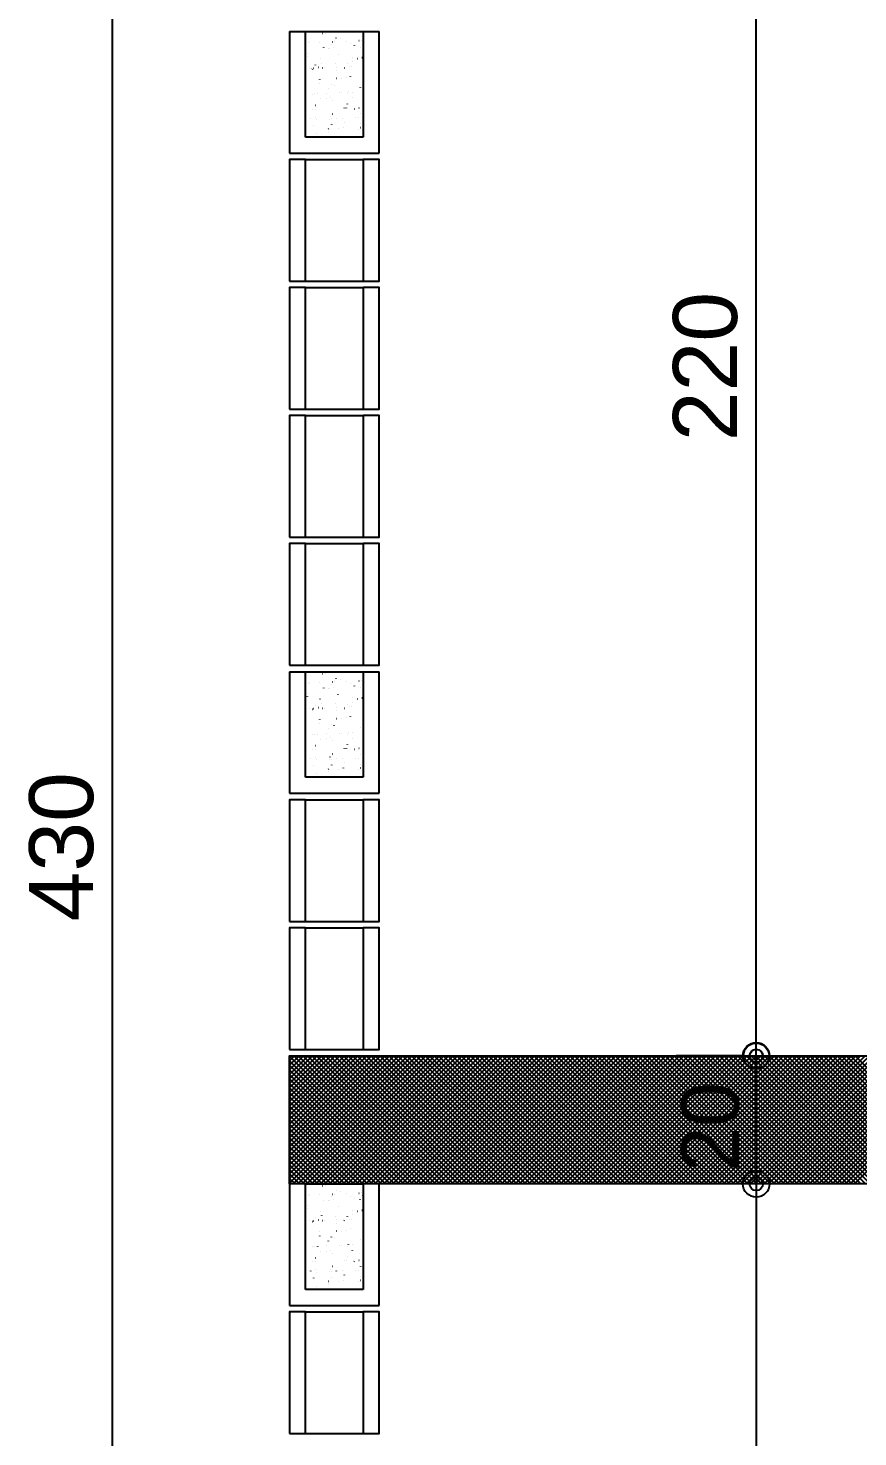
# Model space of a CAD drawing. Extents: x 0 to 119, y 0 to 84.
# Drawn here: x 65.955 to 68.547, y 37.101 to 41.501 of the extents above; entities that cross this region are included whole.
import ezdxf

# ---------------------------------------------------------------- set-up
doc = ezdxf.new("R2010")
doc.units = 0
doc.header["$MEASUREMENT"] = 0
for name, color, linetype in [('10', 252, 'CONTINUOUS'), ('29', 9, 'CONTINUOUS'), ('32', 250, 'CONTINUOUS'), ('6', 178, 'CONTINUOUS')]:
    doc.layers.add(name, color=color, linetype=linetype)
doc.styles.add('TQS_ARIAL', font='arial.ttf')

msp = doc.modelspace()

# ---------------------------------------------------------------- linework, layer by layer
at = {"layer": '10', "color": 252, "linetype": 'Continuous'}
for p, q in [((66.772083, 41.491044), (66.772083, 41.111044)), ((66.772083, 41.491044), (67.052083, 41.491044)), ((66.822083, 41.491044), (67.002083, 41.491044)), ((66.822083, 41.161044), (66.822083, 41.491044)), ((67.002083, 41.491044), (67.002083, 41.161044)), ((67.052083, 41.111044), (67.052083, 41.491044)), ((67.002083, 41.161044), (66.822083, 41.161044)), ((66.772083, 41.111044), (67.052083, 41.111044)), ((66.822083, 41.091044), (67.002083, 41.091044)), ((66.822083, 40.711044), (67.002083, 40.711044)), ((66.822083, 40.691044), (67.002083, 40.691044)), ((66.822083, 40.311044), (67.002083, 40.311044)), ((66.822083, 40.311044), (67.002083, 40.311044)), ((66.822083, 40.291044), (67.002083, 40.291044)), ((66.822083, 39.911044), (67.002083, 39.911044)), ((66.822083, 39.891044), (67.002083, 39.891044)), ((66.772083, 39.491044), (66.772083, 39.111044)), ((66.772083, 39.491044), (67.052083, 39.491044)), ((66.822083, 39.511044), (67.002083, 39.511044)), ((66.822083, 39.511044), (67.002083, 39.511044)), ((66.822083, 39.491044), (67.002083, 39.491044)), ((66.822083, 39.161044), (66.822083, 39.491044)), ((67.002083, 39.491044), (67.002083, 39.161044)), ((67.052083, 39.111044), (67.052083, 39.491044)), ((67.002083, 39.161044), (66.822083, 39.161044)), ((66.772083, 39.111044), (67.052083, 39.111044)), ((66.822083, 39.091044), (67.002083, 39.091044)), ((66.822083, 38.711044), (67.002083, 38.711044)), ((66.822083, 38.691044), (67.002083, 38.691044)), ((66.822083, 38.311044), (67.002083, 38.311044)), ((66.772083, 37.891044), (66.772083, 37.511044)), ((66.822083, 37.891044), (67.002083, 37.891044)), ((66.822083, 37.891044), (67.002083, 37.891044)), ((66.822083, 37.561044), (66.822083, 37.891044)), ((67.002083, 37.891044), (67.002083, 37.561044)), ((67.052083, 37.511044), (67.052083, 37.891044)), ((67.002083, 37.561044), (66.822083, 37.561044)), ((66.772083, 37.511044), (67.052083, 37.511044)), ((66.822083, 37.491044), (67.002083, 37.491044)), ((66.822083, 37.111044), (67.002083, 37.111044)), ((66.822083, 37.111044), (67.002083, 37.111044))]:
    msp.add_line(p, q, dxfattribs=at)
for points in [[(66.772083, 40.711044), (66.822083, 40.711044), (66.822083, 41.091044), (66.772083, 41.091044), (66.772083, 40.711044)], [(67.002083, 40.711044), (67.052083, 40.711044), (67.052083, 41.091044), (67.002083, 41.091044), (67.002083, 40.711044)], [(66.772083, 40.311044), (66.822083, 40.311044), (66.822083, 40.691044), (66.772083, 40.691044), (66.772083, 40.311044)], [(67.002083, 40.311044), (67.052083, 40.311044), (67.052083, 40.691044), (67.002083, 40.691044), (67.002083, 40.311044)], [(66.772083, 39.911044), (66.822083, 39.911044), (66.822083, 40.291044), (66.772083, 40.291044), (66.772083, 39.911044)], [(67.002083, 39.911044), (67.052083, 39.911044), (67.052083, 40.291044), (67.002083, 40.291044), (67.002083, 39.911044)], [(66.772083, 39.511044), (66.822083, 39.511044), (66.822083, 39.891044), (66.772083, 39.891044), (66.772083, 39.511044)], [(67.002083, 39.511044), (67.052083, 39.511044), (67.052083, 39.891044), (67.002083, 39.891044), (67.002083, 39.511044)], [(66.772083, 38.711044), (66.822083, 38.711044), (66.822083, 39.091044), (66.772083, 39.091044), (66.772083, 38.711044)], [(67.002083, 38.711044), (67.052083, 38.711044), (67.052083, 39.091044), (67.002083, 39.091044), (67.002083, 38.711044)], [(66.772083, 38.311044), (66.822083, 38.311044), (66.822083, 38.691044), (66.772083, 38.691044), (66.772083, 38.311044)], [(67.002083, 38.311044), (67.052083, 38.311044), (67.052083, 38.691044), (67.002083, 38.691044), (67.002083, 38.311044)], [(66.772083, 37.111044), (66.822083, 37.111044), (66.822083, 37.491044), (66.772083, 37.491044), (66.772083, 37.111044)], [(67.002083, 37.111044), (67.052083, 37.111044), (67.052083, 37.491044), (67.002083, 37.491044), (67.002083, 37.111044)]]:
    msp.add_lwpolyline(points, dxfattribs=at)
at = {"layer": '29', "color": 9, "linetype": 'Continuous'}
for p, q in [((66.822083, 41.473278), (66.822083, 41.473278)), ((66.822083, 41.472777), (66.822083, 41.472777)), ((66.822083, 41.472777), (66.822083, 41.472777)), ((66.822083, 41.455236), (66.822353, 41.455247)), ((66.822457, 41.473361), (66.82275, 41.473426)), ((66.829546, 41.455561), (66.829846, 41.455575)), ((66.83415, 41.457933), (66.83419, 41.458231)), ((66.864912, 41.457106), (66.865212, 41.457119)), ((66.875177, 41.485049), (66.87547, 41.485114)), ((66.885156, 41.485199), (66.885195, 41.485496)), ((66.902137, 41.450603), (66.90232, 41.450841)), ((66.905374, 41.458872), (66.905674, 41.458885)), ((66.912867, 41.459199), (66.913166, 41.459212)), ((66.917113, 41.47012), (66.917295, 41.470358)), ((66.930209, 41.467255), (66.930248, 41.467552)), ((66.948233, 41.460743), (66.948533, 41.460757)), ((66.962909, 41.452936), (66.963202, 41.453001)), ((66.988695, 41.46251), (66.988994, 41.462523)), ((66.996187, 41.462837), (66.996487, 41.46285)), ((67.002005, 41.454251), (67.002083, 41.454352)), ((66.822083, 41.421716), (66.822083, 41.421716)), ((66.822083, 41.421716), (66.822083, 41.421716)), ((66.826716, 41.422743), (66.827009, 41.422808)), ((66.828198, 41.412723), (66.828238, 41.413021)), ((66.867529, 41.405501), (66.867712, 41.405739)), ((66.879204, 41.439989), (66.879243, 41.440286)), ((66.892549, 41.438108), (66.892732, 41.438346)), ((66.895545, 41.438002), (66.895838, 41.438067)), ((66.910189, 41.441248), (66.910482, 41.441313)), ((66.923846, 41.418922), (66.923885, 41.419219)), ((66.967397, 41.409149), (66.96758, 41.409387)), ((66.974851, 41.446188), (66.97489, 41.446485)), ((66.983277, 41.405889), (66.98357, 41.405954)), ((66.992417, 41.441756), (66.9926, 41.441994)), ((66.997921, 41.409136), (66.998214, 41.409201)), ((66.822083, 41.374819), (66.822083, 41.374819)), ((66.822083, 41.374819), (66.822083, 41.374819)), ((66.822083, 41.370154), (66.822083, 41.370154)), ((66.822083, 41.370154), (66.822083, 41.370154)), ((66.822083, 41.370154), (66.822083, 41.370154)), ((66.822083, 41.36627), (66.822083, 41.36627)), ((66.822083, 41.36627), (66.822083, 41.36627)), ((66.822083, 41.36627), (66.822083, 41.36627)), ((66.833752, 41.375329), (66.834052, 41.375342)), ((66.842965, 41.373489), (66.843148, 41.373727)), ((66.847083, 41.375696), (66.847376, 41.375761)), ((66.852553, 41.385984), (66.852736, 41.386222)), ((66.861728, 41.378943), (66.862021, 41.379008)), ((66.87284, 41.391656), (66.87288, 41.391953)), ((66.874213, 41.377095), (66.874513, 41.377108)), ((66.881706, 41.377422), (66.882006, 41.377435)), ((66.914448, 41.39063), (66.914741, 41.390695)), ((66.917072, 41.378966), (66.917372, 41.378979)), ((66.917189, 41.368358), (66.917228, 41.368656)), ((66.942834, 41.377137), (66.943016, 41.377375)), ((66.952422, 41.389632), (66.952604, 41.38987)), ((66.957534, 41.380733), (66.957834, 41.380746)), ((66.965027, 41.38106), (66.965326, 41.381073)), ((66.968194, 41.395624), (66.968233, 41.395921)), ((67.000393, 41.382604), (67.000693, 41.382617)), ((66.822083, 41.346274), (66.822083, 41.346274)), ((66.822083, 41.346274), (66.822083, 41.346274)), ((66.822083, 41.318591), (66.822083, 41.318591)), ((66.822083, 41.318591), (66.822083, 41.318591)), ((66.865987, 41.328325), (66.86628, 41.328389)), ((66.866184, 41.341092), (66.866223, 41.34139)), ((66.902838, 41.325014), (66.903021, 41.325252)), ((66.911237, 41.323148), (66.911276, 41.323446)), ((66.917813, 41.34453), (66.917996, 41.344768)), ((66.934815, 41.343584), (66.935108, 41.343648)), ((66.94946, 41.34683), (66.949753, 41.346895)), ((66.962242, 41.350414), (66.962281, 41.350711)), ((66.993118, 41.316166), (66.993301, 41.316404)), ((66.822083, 41.294402), (66.822083, 41.294402)), ((66.822083, 41.294402), (66.822083, 41.294402)), ((66.822083, 41.294402), (66.822083, 41.294402)), ((66.843053, 41.295318), (66.843352, 41.295331)), ((66.850546, 41.295645), (66.850845, 41.295658)), ((66.860232, 41.295882), (66.860271, 41.29618)), ((66.86823, 41.279912), (66.868413, 41.28015)), ((66.885912, 41.297189), (66.886212, 41.297202)), ((66.886354, 41.281278), (66.886647, 41.281343)), ((66.89325, 41.312518), (66.893433, 41.312756)), ((66.900999, 41.284524), (66.901292, 41.284589)), ((66.904874, 41.274815), (66.904913, 41.275113)), ((66.926373, 41.298956), (66.926673, 41.298969)), ((66.933866, 41.299283), (66.934166, 41.299296)), ((66.953719, 41.296212), (66.954012, 41.296277)), ((66.955879, 41.302081), (66.955918, 41.302378)), ((66.968098, 41.28356), (66.968281, 41.283798)), ((66.969232, 41.300827), (66.969532, 41.30084)), ((67.000227, 41.278783), (67.000267, 41.27908)), ((66.822083, 41.267029), (66.822083, 41.267029)), ((66.822083, 41.267029), (66.822083, 41.267029)), ((66.822083, 41.267029), (66.822083, 41.267029)), ((66.843666, 41.2479), (66.843849, 41.248138)), ((66.853254, 41.260395), (66.853437, 41.260633)), ((66.853868, 41.24755), (66.853908, 41.247847)), ((66.905257, 41.233906), (66.90555, 41.233971)), ((66.943535, 41.251548), (66.943717, 41.251786)), ((66.949222, 41.251517), (66.949261, 41.251815)), ((66.953122, 41.264043), (66.953305, 41.264281)), ((66.974086, 41.249165), (66.974379, 41.24923)), ((66.988731, 41.252412), (66.989024, 41.252477)), ((66.994275, 41.233573), (66.994315, 41.233871)), ((66.822083, 41.219771), (66.822083, 41.219771)), ((66.822083, 41.219771), (66.822083, 41.219771)), ((66.822083, 41.215467), (66.822083, 41.215467)), ((66.822083, 41.215467), (66.822083, 41.215467)), ((66.822083, 41.215467), (66.822083, 41.215467)), ((66.822083, 41.213986), (66.822083, 41.213986)), ((66.822083, 41.213986), (66.822083, 41.213986)), ((66.837893, 41.218972), (66.838186, 41.219037)), ((66.847212, 41.196986), (66.847251, 41.197283)), ((66.852537, 41.222218), (66.85283, 41.222283)), ((66.854751, 41.215412), (66.855051, 41.215425)), ((66.893951, 41.186929), (66.894134, 41.187167)), ((66.895213, 41.217179), (66.895512, 41.217192)), ((66.898217, 41.224252), (66.898256, 41.224549)), ((66.902706, 41.217506), (66.903005, 41.217519)), ((66.903539, 41.199424), (66.903722, 41.199662)), ((66.918514, 41.218941), (66.918697, 41.219179)), ((66.925625, 41.186859), (66.925918, 41.186924)), ((66.938072, 41.21905), (66.938372, 41.219063)), ((66.940269, 41.190106), (66.940562, 41.190171)), ((66.94327, 41.206307), (66.943309, 41.206605)), ((66.978533, 41.220817), (66.978833, 41.22083)), ((66.986026, 41.221144), (66.986326, 41.221157)), ((66.987912, 41.18524), (66.987951, 41.185538)), ((66.992989, 41.201794), (66.993282, 41.201859)), ((66.993819, 41.190577), (66.994002, 41.190815)), ((66.822083, 41.163905), (66.822083, 41.163905)), ((66.822083, 41.163905), (66.822083, 41.163905)), ((66.84248, 41.161044), (66.84248, 41.161044)), ((66.856796, 41.1716), (66.857089, 41.171665)), ((66.874088, 41.161044), (66.874088, 41.161044)), ((66.874088, 41.161044), (66.874088, 41.161044)), ((66.889895, 41.161044), (66.889895, 41.161044)), ((66.889895, 41.161044), (66.889895, 41.161044)), ((66.889895, 41.161044), (66.889895, 41.161044)), ((66.892265, 41.179042), (66.892304, 41.179339)), ((66.937311, 41.161044), (66.937311, 41.161044)), ((66.937311, 41.161044), (66.937311, 41.161044)), ((66.937311, 41.161044), (66.937311, 41.161044)), ((66.971157, 41.161044), (66.971157, 41.161044)), ((66.971157, 41.161044), (66.971157, 41.161044)), ((66.984727, 41.161044), (66.984727, 41.161044)), ((66.984727, 41.161044), (66.984727, 41.161044)), ((66.822083, 39.473278), (66.822083, 39.473278)), ((66.822083, 39.472777), (66.822083, 39.472777)), ((66.822083, 39.472777), (66.822083, 39.472777)), ((66.822457, 39.473361), (66.82275, 39.473426)), ((66.875177, 39.485049), (66.87547, 39.485114)), ((66.885156, 39.485199), (66.885195, 39.485496)), ((66.917113, 39.47012), (66.917295, 39.470358)), ((66.822083, 39.455236), (66.822353, 39.455247)), ((66.829546, 39.455561), (66.829846, 39.455575)), ((66.83415, 39.457933), (66.83419, 39.458231)), ((66.864912, 39.457106), (66.865212, 39.457119)), ((66.879204, 39.439989), (66.879243, 39.440286)), ((66.892549, 39.438108), (66.892732, 39.438346)), ((66.895545, 39.438002), (66.895838, 39.438067)), ((66.902137, 39.450603), (66.90232, 39.450841)), ((66.905374, 39.458872), (66.905674, 39.458885)), ((66.910189, 39.441248), (66.910482, 39.441313)), ((66.912867, 39.459199), (66.913166, 39.459212)), ((66.930209, 39.467255), (66.930248, 39.467552)), ((66.948233, 39.460743), (66.948533, 39.460757)), ((66.962909, 39.452936), (66.963202, 39.453001)), ((66.974851, 39.446188), (66.97489, 39.446485)), ((66.988695, 39.46251), (66.988994, 39.462523)), ((66.992417, 39.441756), (66.9926, 39.441994)), ((66.996187, 39.462837), (66.996487, 39.46285)), ((67.002005, 39.454251), (67.002083, 39.454352)), ((66.822083, 39.421716), (66.822083, 39.421716)), ((66.822083, 39.421716), (66.822083, 39.421716)), ((66.826716, 39.422743), (66.827009, 39.422808)), ((66.828198, 39.412723), (66.828238, 39.413021)), ((66.852553, 39.385984), (66.852736, 39.386222)), ((66.867529, 39.405501), (66.867712, 39.405739)), ((66.87284, 39.391656), (66.87288, 39.391953)), ((66.914448, 39.39063), (66.914741, 39.390695)), ((66.923846, 39.418922), (66.923885, 39.419219)), ((66.952422, 39.389632), (66.952604, 39.38987)), ((66.957534, 39.380733), (66.957834, 39.380746)), ((66.965027, 39.38106), (66.965326, 39.381073)), ((66.967397, 39.409149), (66.96758, 39.409387)), ((66.968194, 39.395624), (66.968233, 39.395921)), ((66.983277, 39.405889), (66.98357, 39.405954)), ((66.997921, 39.409136), (66.998214, 39.409201)), ((67.000393, 39.382604), (67.000693, 39.382617)), ((66.822083, 39.374819), (66.822083, 39.374819)), ((66.822083, 39.374819), (66.822083, 39.374819)), ((66.822083, 39.370154), (66.822083, 39.370154)), ((66.822083, 39.370154), (66.822083, 39.370154)), ((66.822083, 39.370154), (66.822083, 39.370154)), ((66.822083, 39.36627), (66.822083, 39.36627)), ((66.822083, 39.36627), (66.822083, 39.36627)), ((66.822083, 39.36627), (66.822083, 39.36627)), ((66.822083, 39.346274), (66.822083, 39.346274)), ((66.822083, 39.346274), (66.822083, 39.346274)), ((66.833752, 39.375329), (66.834052, 39.375342)), ((66.842965, 39.373489), (66.843148, 39.373727)), ((66.847083, 39.375696), (66.847376, 39.375761)), ((66.861728, 39.378943), (66.862021, 39.379008)), ((66.866184, 39.341092), (66.866223, 39.34139)), ((66.874213, 39.377095), (66.874513, 39.377108)), ((66.881706, 39.377422), (66.882006, 39.377435)), ((66.917072, 39.378966), (66.917372, 39.378979)), ((66.917189, 39.368358), (66.917228, 39.368656)), ((66.917813, 39.34453), (66.917996, 39.344768)), ((66.934815, 39.343584), (66.935108, 39.343648)), ((66.942834, 39.377137), (66.943016, 39.377375)), ((66.94946, 39.34683), (66.949753, 39.346895)), ((66.962242, 39.350414), (66.962281, 39.350711)), ((66.822083, 39.318591), (66.822083, 39.318591)), ((66.822083, 39.318591), (66.822083, 39.318591)), ((66.822083, 39.294402), (66.822083, 39.294402)), ((66.822083, 39.294402), (66.822083, 39.294402)), ((66.822083, 39.294402), (66.822083, 39.294402)), ((66.843053, 39.295318), (66.843352, 39.295331)), ((66.850546, 39.295645), (66.850845, 39.295658)), ((66.860232, 39.295882), (66.860271, 39.29618)), ((66.865987, 39.328325), (66.86628, 39.328389)), ((66.885912, 39.297189), (66.886212, 39.297202)), ((66.89325, 39.312518), (66.893433, 39.312756)), ((66.902838, 39.325014), (66.903021, 39.325252)), ((66.911237, 39.323148), (66.911276, 39.323446)), ((66.926373, 39.298956), (66.926673, 39.298969)), ((66.933866, 39.299283), (66.934166, 39.299296)), ((66.953719, 39.296212), (66.954012, 39.296277)), ((66.955879, 39.302081), (66.955918, 39.302378)), ((66.969232, 39.300827), (66.969532, 39.30084)), ((66.993118, 39.316166), (66.993301, 39.316404)), ((66.822083, 39.267029), (66.822083, 39.267029)), ((66.822083, 39.267029), (66.822083, 39.267029)), ((66.822083, 39.267029), (66.822083, 39.267029)), ((66.843666, 39.2479), (66.843849, 39.248138)), ((66.853254, 39.260395), (66.853437, 39.260633)), ((66.86823, 39.279912), (66.868413, 39.28015)), ((66.886354, 39.281278), (66.886647, 39.281343)), ((66.900999, 39.284524), (66.901292, 39.284589)), ((66.904874, 39.274815), (66.904913, 39.275113)), ((66.943535, 39.251548), (66.943717, 39.251786)), ((66.949222, 39.251517), (66.949261, 39.251815)), ((66.953122, 39.264043), (66.953305, 39.264281)), ((66.968098, 39.28356), (66.968281, 39.283798)), ((66.974086, 39.249165), (66.974379, 39.24923)), ((66.988731, 39.252412), (66.989024, 39.252477)), ((67.000227, 39.278783), (67.000267, 39.27908)), ((66.822083, 39.219771), (66.822083, 39.219771)), ((66.822083, 39.219771), (66.822083, 39.219771)), ((66.822083, 39.215467), (66.822083, 39.215467)), ((66.822083, 39.215467), (66.822083, 39.215467)), ((66.822083, 39.215467), (66.822083, 39.215467)), ((66.822083, 39.213986), (66.822083, 39.213986)), ((66.822083, 39.213986), (66.822083, 39.213986)), ((66.837893, 39.218972), (66.838186, 39.219037)), ((66.852537, 39.222218), (66.85283, 39.222283)), ((66.853868, 39.24755), (66.853908, 39.247847)), ((66.854751, 39.215412), (66.855051, 39.215425)), ((66.895213, 39.217179), (66.895512, 39.217192)), ((66.898217, 39.224252), (66.898256, 39.224549)), ((66.902706, 39.217506), (66.903005, 39.217519)), ((66.905257, 39.233906), (66.90555, 39.233971)), ((66.918514, 39.218941), (66.918697, 39.219179)), ((66.938072, 39.21905), (66.938372, 39.219063)), ((66.94327, 39.206307), (66.943309, 39.206605)), ((66.978533, 39.220817), (66.978833, 39.22083)), ((66.986026, 39.221144), (66.986326, 39.221157)), ((66.994275, 39.233573), (66.994315, 39.233871)), ((66.822083, 39.163905), (66.822083, 39.163905)), ((66.822083, 39.163905), (66.822083, 39.163905)), ((66.84248, 39.161044), (66.84248, 39.161044)), ((66.847212, 39.196986), (66.847251, 39.197283)), ((66.856796, 39.1716), (66.857089, 39.171665)), ((66.874088, 39.161044), (66.874088, 39.161044)), ((66.874088, 39.161044), (66.874088, 39.161044)), ((66.889895, 39.161044), (66.889895, 39.161044)), ((66.889895, 39.161044), (66.889895, 39.161044)), ((66.889895, 39.161044), (66.889895, 39.161044)), ((66.892265, 39.179042), (66.892304, 39.179339)), ((66.893951, 39.186929), (66.894134, 39.187167)), ((66.903539, 39.199424), (66.903722, 39.199662)), ((66.925625, 39.186859), (66.925918, 39.186924)), ((66.937311, 39.161044), (66.937311, 39.161044)), ((66.937311, 39.161044), (66.937311, 39.161044)), ((66.937311, 39.161044), (66.937311, 39.161044)), ((66.940269, 39.190106), (66.940562, 39.190171)), ((66.971157, 39.161044), (66.971157, 39.161044)), ((66.971157, 39.161044), (66.971157, 39.161044)), ((66.984727, 39.161044), (66.984727, 39.161044)), ((66.984727, 39.161044), (66.984727, 39.161044)), ((66.987912, 39.18524), (66.987951, 39.185538)), ((66.992989, 39.201794), (66.993282, 39.201859)), ((66.993819, 39.190577), (66.994002, 39.190815)), ((66.772083, 37.893842), (67.169285, 38.291044)), ((66.772083, 37.907984), (67.155143, 38.291044)), ((66.772083, 37.922126), (67.141, 38.291044)), ((66.772083, 37.936268), (67.126858, 38.291044)), ((66.772083, 37.95041), (67.112716, 38.291044)), ((66.772083, 37.964552), (67.098574, 38.291044)), ((66.772083, 37.978695), (67.084432, 38.291044)), ((66.772083, 37.992837), (67.07029, 38.291044)), ((66.772083, 38.006979), (67.056148, 38.291044)), ((66.772083, 38.021121), (67.042005, 38.291044)), ((66.772083, 38.035263), (67.027863, 38.291044)), ((66.772083, 38.049405), (67.013721, 38.291044)), ((66.772083, 38.063547), (66.999579, 38.291044)), ((66.772083, 38.077689), (66.985437, 38.291044)), ((66.772083, 38.091832), (66.971295, 38.291044)), ((66.772083, 38.105974), (66.957153, 38.291044)), ((66.772083, 38.120116), (66.94301, 38.291044)), ((66.772083, 38.134258), (66.928868, 38.291044)), ((66.772083, 38.1484), (66.914726, 38.291044)), ((66.772083, 38.162542), (66.900584, 38.291044)), ((66.772083, 38.176684), (66.886442, 38.291044)), ((66.772083, 38.190827), (66.8723, 38.291044)), ((66.772083, 38.204969), (66.858158, 38.291044)), ((66.772083, 38.219111), (66.844016, 38.291044)), ((66.772083, 38.233253), (66.829873, 38.291044)), ((66.772083, 38.247395), (66.815731, 38.291044)), ((66.772083, 38.261537), (66.801589, 38.291044)), ((66.772083, 38.275679), (66.787447, 38.291044)), ((66.772083, 38.289822), (66.773305, 38.291044)), ((66.772083, 38.289843), (67.170882, 37.891044)), ((66.783427, 37.891044), (67.183427, 38.291044)), ((66.785024, 38.291044), (67.185024, 37.891044)), ((66.797569, 37.891044), (67.197569, 38.291044)), ((66.799166, 38.291044), (67.199166, 37.891044)), ((66.811711, 37.891044), (67.211711, 38.291044)), ((66.813308, 38.291044), (67.213308, 37.891044)), ((66.825853, 37.891044), (67.225853, 38.291044)), ((66.82745, 38.291044), (67.22745, 37.891044)), ((66.839995, 37.891044), (67.239995, 38.291044)), ((66.841593, 38.291044), (67.241593, 37.891044)), ((66.854137, 37.891044), (67.254137, 38.291044)), ((66.855735, 38.291044), (67.255735, 37.891044)), ((66.86828, 37.891044), (67.26828, 38.291044)), ((66.869877, 38.291044), (67.269877, 37.891044)), ((66.882422, 37.891044), (67.282422, 38.291044)), ((66.884019, 38.291044), (67.284019, 37.891044)), ((66.896564, 37.891044), (67.296564, 38.291044)), ((66.898161, 38.291044), (67.298161, 37.891044)), ((66.910706, 37.891044), (67.310706, 38.291044)), ((66.912303, 38.291044), (67.312303, 37.891044)), ((66.924848, 37.891044), (67.324848, 38.291044)), ((66.926445, 38.291044), (67.326445, 37.891044)), ((66.93899, 37.891044), (67.33899, 38.291044)), ((66.940587, 38.291044), (67.340587, 37.891044)), ((66.953132, 37.891044), (67.353132, 38.291044)), ((66.95473, 38.291044), (67.35473, 37.891044)), ((66.967275, 37.891044), (67.367275, 38.291044)), ((66.968872, 38.291044), (67.368872, 37.891044)), ((66.981417, 37.891044), (67.381417, 38.291044)), ((66.983014, 38.291044), (67.383014, 37.891044)), ((66.995559, 37.891044), (67.395559, 38.291044)), ((66.997156, 38.291044), (67.397156, 37.891044)), ((67.009701, 37.891044), (67.409701, 38.291044)), ((67.011298, 38.291044), (67.411298, 37.891044)), ((67.023843, 37.891044), (67.423843, 38.291044)), ((67.02544, 38.291044), (67.42544, 37.891044)), ((67.037985, 37.891044), (67.437985, 38.291044)), ((67.039582, 38.291044), (67.439582, 37.891044)), ((67.052127, 37.891044), (67.452127, 38.291044)), ((67.053725, 38.291044), (67.453725, 37.891044)), ((67.066269, 37.891044), (67.466269, 38.291044)), ((67.067867, 38.291044), (67.467867, 37.891044)), ((67.080412, 37.891044), (67.480412, 38.291044)), ((67.082009, 38.291044), (67.482009, 37.891044)), ((67.094554, 37.891044), (67.494554, 38.291044)), ((67.096151, 38.291044), (67.496151, 37.891044)), ((67.108696, 37.891044), (67.508696, 38.291044)), ((67.110293, 38.291044), (67.510293, 37.891044)), ((67.122838, 37.891044), (67.522838, 38.291044)), ((67.124435, 38.291044), (67.524435, 37.891044)), ((67.13698, 37.891044), (67.53698, 38.291044)), ((67.138577, 38.291044), (67.538577, 37.891044)), ((67.151122, 37.891044), (67.551122, 38.291044)), ((67.15272, 38.291044), (67.55272, 37.891044)), ((67.165264, 37.891044), (67.565264, 38.291044)), ((67.166862, 38.291044), (67.566862, 37.891044)), ((67.179407, 37.891044), (67.579407, 38.291044)), ((67.181004, 38.291044), (67.581004, 37.891044)), ((67.193549, 37.891044), (67.593549, 38.291044)), ((67.195146, 38.291044), (67.595146, 37.891044)), ((67.207691, 37.891044), (67.607691, 38.291044)), ((67.209288, 38.291044), (67.609288, 37.891044)), ((67.221833, 37.891044), (67.621833, 38.291044)), ((67.22343, 38.291044), (67.62343, 37.891044)), ((67.235975, 37.891044), (67.635975, 38.291044)), ((67.237572, 38.291044), (67.637572, 37.891044)), ((67.250117, 37.891044), (67.650117, 38.291044)), ((67.251714, 38.291044), (67.651714, 37.891044)), ((67.264259, 37.891044), (67.664259, 38.291044)), ((67.265857, 38.291044), (67.665857, 37.891044)), ((67.278402, 37.891044), (67.678402, 38.291044)), ((67.279999, 38.291044), (67.679999, 37.891044)), ((67.292544, 37.891044), (67.692544, 38.291044)), ((67.294141, 38.291044), (67.694141, 37.891044)), ((67.306686, 37.891044), (67.706686, 38.291044)), ((67.308283, 38.291044), (67.708283, 37.891044)), ((67.320828, 37.891044), (67.720828, 38.291044)), ((67.322425, 38.291044), (67.722425, 37.891044)), ((67.33497, 37.891044), (67.73497, 38.291044)), ((67.336567, 38.291044), (67.736567, 37.891044)), ((67.349112, 37.891044), (67.749112, 38.291044)), ((67.350709, 38.291044), (67.750709, 37.891044)), ((67.363254, 37.891044), (67.763254, 38.291044)), ((67.364852, 38.291044), (67.764852, 37.891044)), ((67.377396, 37.891044), (67.777396, 38.291044)), ((67.378994, 38.291044), (67.778994, 37.891044)), ((67.391539, 37.891044), (67.791539, 38.291044)), ((67.393136, 38.291044), (67.793136, 37.891044)), ((67.405681, 37.891044), (67.805681, 38.291044)), ((67.407278, 38.291044), (67.807278, 37.891044)), ((67.419823, 37.891044), (67.819823, 38.291044)), ((67.42142, 38.291044), (67.82142, 37.891044)), ((67.433965, 37.891044), (67.833965, 38.291044)), ((67.435562, 38.291044), (67.835562, 37.891044)), ((67.448107, 37.891044), (67.848107, 38.291044)), ((67.449704, 38.291044), (67.849704, 37.891044)), ((67.462249, 37.891044), (67.862249, 38.291044)), ((67.463846, 38.291044), (67.863846, 37.891044)), ((67.476391, 37.891044), (67.876391, 38.291044)), ((67.477989, 38.291044), (67.877989, 37.891044)), ((67.490534, 37.891044), (67.890534, 38.291044)), ((67.492131, 38.291044), (67.892131, 37.891044)), ((67.504676, 37.891044), (67.904676, 38.291044)), ((67.506273, 38.291044), (67.906273, 37.891044)), ((67.518818, 37.891044), (67.918818, 38.291044)), ((67.520415, 38.291044), (67.920415, 37.891044)), ((67.53296, 37.891044), (67.93296, 38.291044)), ((67.534557, 38.291044), (67.934557, 37.891044)), ((67.547102, 37.891044), (67.947102, 38.291044)), ((67.548699, 38.291044), (67.948699, 37.891044)), ((67.561244, 37.891044), (67.961244, 38.291044)), ((67.562841, 38.291044), (67.962841, 37.891044)), ((67.575386, 37.891044), (67.975386, 38.291044)), ((67.576984, 38.291044), (67.976984, 37.891044)), ((67.589529, 37.891044), (67.989529, 38.291044)), ((67.591126, 38.291044), (67.991126, 37.891044)), ((67.603671, 37.891044), (68.003671, 38.291044)), ((67.605268, 38.291044), (68.005268, 37.891044)), ((67.617813, 37.891044), (68.017813, 38.291044)), ((67.61941, 38.291044), (68.01941, 37.891044)), ((67.631955, 37.891044), (68.031955, 38.291044)), ((67.633552, 38.291044), (68.033552, 37.891044)), ((67.646097, 37.891044), (68.046097, 38.291044)), ((67.647694, 38.291044), (68.047694, 37.891044)), ((67.660239, 37.891044), (68.060239, 38.291044)), ((67.661836, 38.291044), (68.061836, 37.891044)), ((67.674381, 37.891044), (68.074381, 38.291044)), ((67.675979, 38.291044), (68.075979, 37.891044)), ((67.688523, 37.891044), (68.088523, 38.291044)), ((67.690121, 38.291044), (68.090121, 37.891044)), ((67.702666, 37.891044), (68.102666, 38.291044)), ((67.704263, 38.291044), (68.104263, 37.891044)), ((67.716808, 37.891044), (68.116808, 38.291044)), ((67.718405, 38.291044), (68.118405, 37.891044)), ((67.73095, 37.891044), (68.13095, 38.291044)), ((67.732547, 38.291044), (68.132547, 37.891044)), ((67.745092, 37.891044), (68.145092, 38.291044)), ((67.746689, 38.291044), (68.146689, 37.891044)), ((67.759234, 37.891044), (68.159234, 38.291044)), ((67.760831, 38.291044), (68.160831, 37.891044)), ((67.773376, 37.891044), (68.173376, 38.291044)), ((67.774973, 38.291044), (68.174973, 37.891044)), ((67.787518, 37.891044), (68.187518, 38.291044)), ((67.789116, 38.291044), (68.189116, 37.891044)), ((67.801661, 37.891044), (68.201661, 38.291044)), ((67.803258, 38.291044), (68.203258, 37.891044)), ((67.815803, 37.891044), (68.215803, 38.291044)), ((67.8174, 38.291044), (68.2174, 37.891044)), ((67.829945, 37.891044), (68.229945, 38.291044)), ((67.831542, 38.291044), (68.231542, 37.891044)), ((67.844087, 37.891044), (68.244087, 38.291044)), ((67.845684, 38.291044), (68.245684, 37.891044)), ((67.858229, 37.891044), (68.258229, 38.291044)), ((67.859826, 38.291044), (68.259826, 37.891044)), ((67.872371, 37.891044), (68.272371, 38.291044)), ((67.873968, 38.291044), (68.273968, 37.891044)), ((67.886513, 37.891044), (68.286513, 38.291044)), ((67.888111, 38.291044), (68.288111, 37.891044)), ((67.900655, 37.891044), (68.300655, 38.291044)), ((67.902253, 38.291044), (68.302253, 37.891044)), ((67.914798, 37.891044), (68.314798, 38.291044)), ((67.916395, 38.291044), (68.316395, 37.891044)), ((67.92894, 37.891044), (68.32894, 38.291044)), ((67.930537, 38.291044), (68.330537, 37.891044)), ((67.943082, 37.891044), (68.343082, 38.291044)), ((67.944679, 38.291044), (68.344679, 37.891044)), ((67.957224, 37.891044), (68.357224, 38.291044)), ((67.958821, 38.291044), (68.358821, 37.891044)), ((67.971366, 37.891044), (68.371366, 38.291044)), ((67.972963, 38.291044), (68.372963, 37.891044)), ((67.985508, 37.891044), (68.385508, 38.291044)), ((67.987106, 38.291044), (68.387106, 37.891044)), ((67.99965, 37.891044), (68.39965, 38.291044)), ((68.001248, 38.291044), (68.401248, 37.891044)), ((68.013793, 37.891044), (68.413793, 38.291044)), ((68.01539, 38.291044), (68.41539, 37.891044)), ((68.027935, 37.891044), (68.427935, 38.291044)), ((68.029532, 38.291044), (68.429532, 37.891044)), ((68.042077, 37.891044), (68.442077, 38.291044)), ((68.043674, 38.291044), (68.443674, 37.891044)), ((68.056219, 37.891044), (68.456219, 38.291044)), ((68.057816, 38.291044), (68.457816, 37.891044)), ((68.070361, 37.891044), (68.470361, 38.291044)), ((68.071958, 38.291044), (68.471958, 37.891044)), ((68.084503, 37.891044), (68.484503, 38.291044)), ((68.0861, 38.291044), (68.4861, 37.891044)), ((68.098645, 37.891044), (68.498645, 38.291044)), ((68.100243, 38.291044), (68.500243, 37.891044)), ((68.112788, 37.891044), (68.512788, 38.291044)), ((68.114385, 38.291044), (68.514385, 37.891044)), ((68.12693, 37.891044), (68.52693, 38.291044)), ((68.128527, 38.291044), (68.528527, 37.891044)), ((68.141072, 37.891044), (68.541072, 38.291044)), ((68.142669, 38.291044), (68.542669, 37.891044)), ((68.155214, 37.891044), (68.555214, 38.291044)), ((68.156811, 38.291044), (68.556811, 37.891044)), ((68.169356, 37.891044), (68.569356, 38.291044)), ((68.170953, 38.291044), (68.570953, 37.891044)), ((68.183498, 37.891044), (68.583498, 38.291044)), ((68.185095, 38.291044), (68.585095, 37.891044)), ((68.19764, 37.891044), (68.59764, 38.291044)), ((68.199238, 38.291044), (68.599238, 37.891044)), ((68.211782, 37.891044), (68.611782, 38.291044)), ((68.21338, 38.291044), (68.61338, 37.891044)), ((68.225925, 37.891044), (68.625925, 38.291044)), ((68.227522, 38.291044), (68.627522, 37.891044)), ((68.240067, 37.891044), (68.640067, 38.291044)), ((68.241664, 38.291044), (68.641664, 37.891044)), ((68.254209, 37.891044), (68.654209, 38.291044)), ((68.255806, 38.291044), (68.655806, 37.891044)), ((68.268351, 37.891044), (68.668351, 38.291044)), ((68.269948, 38.291044), (68.669948, 37.891044)), ((68.282493, 37.891044), (68.682493, 38.291044)), ((68.28409, 38.291044), (68.68409, 37.891044)), ((68.296635, 37.891044), (68.696635, 38.291044)), ((68.298232, 38.291044), (68.698232, 37.891044)), ((68.310777, 37.891044), (68.710777, 38.291044)), ((68.312375, 38.291044), (68.712375, 37.891044)), ((68.32492, 37.891044), (68.72492, 38.291044)), ((68.326517, 38.291044), (68.726517, 37.891044)), ((68.339062, 37.891044), (68.739062, 38.291044)), ((68.340659, 38.291044), (68.740659, 37.891044)), ((68.353204, 37.891044), (68.753204, 38.291044)), ((68.354801, 38.291044), (68.754801, 37.891044)), ((68.367346, 37.891044), (68.767346, 38.291044)), ((68.368943, 38.291044), (68.768943, 37.891044)), ((68.381488, 37.891044), (68.781488, 38.291044)), ((68.383085, 38.291044), (68.783085, 37.891044)), ((68.39563, 37.891044), (68.79563, 38.291044)), ((68.397227, 38.291044), (68.797227, 37.891044)), ((68.409772, 37.891044), (68.809772, 38.291044)), ((68.41137, 38.291044), (68.81137, 37.891044)), ((68.423915, 37.891044), (68.823915, 38.291044)), ((68.425512, 38.291044), (68.825512, 37.891044)), ((68.438057, 37.891044), (68.838057, 38.291044)), ((68.439654, 38.291044), (68.839654, 37.891044)), ((68.452199, 37.891044), (68.852199, 38.291044)), ((68.453796, 38.291044), (68.853796, 37.891044)), ((68.466341, 37.891044), (68.866341, 38.291044)), ((68.467938, 38.291044), (68.867938, 37.891044)), ((68.480483, 37.891044), (68.880483, 38.291044)), ((68.48208, 38.291044), (68.88208, 37.891044)), ((68.494625, 37.891044), (68.894625, 38.291044)), ((68.496222, 38.291044), (68.896222, 37.891044)), ((68.508767, 37.891044), (68.908767, 38.291044)), ((68.510365, 38.291044), (68.910365, 37.891044)), ((68.522909, 37.891044), (68.922909, 38.291044)), ((68.524507, 38.291044), (68.924507, 37.891044)), ((68.537052, 37.891044), (68.937052, 38.291044)), ((68.538649, 38.291044), (68.938649, 37.891044)), ((66.772083, 38.275701), (67.15674, 37.891044)), ((66.772083, 38.261559), (67.142598, 37.891044)), ((66.772083, 38.247416), (67.128455, 37.891044)), ((66.772083, 38.233274), (67.114313, 37.891044)), ((66.772083, 38.219132), (67.100171, 37.891044)), ((66.772083, 38.20499), (67.086029, 37.891044)), ((66.772083, 38.190848), (67.071887, 37.891044)), ((66.772083, 38.176706), (67.057745, 37.891044)), ((66.772083, 38.162564), (67.043603, 37.891044)), ((66.772083, 38.148422), (67.02946, 37.891044)), ((66.772083, 38.134279), (67.015318, 37.891044)), ((66.772083, 38.120137), (67.001176, 37.891044)), ((66.772083, 38.105995), (66.987034, 37.891044)), ((66.772083, 38.091853), (66.972892, 37.891044)), ((66.772083, 38.077711), (66.95875, 37.891044)), ((66.772083, 38.063569), (66.944608, 37.891044)), ((66.772083, 38.049427), (66.930466, 37.891044)), ((66.772083, 38.035284), (66.916323, 37.891044)), ((66.772083, 38.021142), (66.902181, 37.891044)), ((66.772083, 38.007), (66.888039, 37.891044)), ((66.772083, 37.992858), (66.873897, 37.891044)), ((66.772083, 37.978716), (66.859755, 37.891044)), ((66.772083, 37.964574), (66.845613, 37.891044)), ((66.772083, 37.950432), (66.831471, 37.891044)), ((66.772083, 37.936289), (66.817328, 37.891044)), ((66.772083, 37.922147), (66.803186, 37.891044)), ((66.772083, 37.908005), (66.789044, 37.891044)), ((66.772083, 37.893863), (66.774902, 37.891044)), ((66.875177, 37.885049), (66.87547, 37.885114)), ((66.885156, 37.885199), (66.885195, 37.885496)), ((66.822083, 37.873278), (66.822083, 37.873278)), ((66.822083, 37.872777), (66.822083, 37.872777)), ((66.822083, 37.872777), (66.822083, 37.872777)), ((66.822083, 37.855236), (66.822353, 37.855247)), ((66.822457, 37.873361), (66.82275, 37.873426)), ((66.829546, 37.855561), (66.829846, 37.855575)), ((66.83415, 37.857933), (66.83419, 37.858231)), ((66.864912, 37.857106), (66.865212, 37.857119)), ((66.879204, 37.839989), (66.879243, 37.840286)), ((66.902137, 37.850603), (66.90232, 37.850841)), ((66.905374, 37.858872), (66.905674, 37.858885)), ((66.910189, 37.841248), (66.910482, 37.841313)), ((66.912867, 37.859199), (66.913166, 37.859212)), ((66.917113, 37.87012), (66.917295, 37.870358)), ((66.930209, 37.867255), (66.930248, 37.867552)), ((66.948233, 37.860743), (66.948533, 37.860757)), ((66.962909, 37.852936), (66.963202, 37.853001)), ((66.974851, 37.846188), (66.97489, 37.846485)), ((66.988695, 37.86251), (66.988994, 37.862523)), ((66.992417, 37.841756), (66.9926, 37.841994)), ((66.996187, 37.862837), (66.996487, 37.86285)), ((67.002005, 37.854251), (67.002083, 37.854352)), ((66.822083, 37.821716), (66.822083, 37.821716)), ((66.822083, 37.821716), (66.822083, 37.821716)), ((66.826716, 37.822743), (66.827009, 37.822808)), ((66.828198, 37.812723), (66.828238, 37.813021)), ((66.867529, 37.805501), (66.867712, 37.805739)), ((66.892549, 37.838108), (66.892732, 37.838346)), ((66.895545, 37.838002), (66.895838, 37.838067)), ((66.923846, 37.818922), (66.923885, 37.819219)), ((66.967397, 37.809149), (66.96758, 37.809387)), ((66.983277, 37.805889), (66.98357, 37.805954)), ((66.997921, 37.809136), (66.998214, 37.809201)), ((66.822083, 37.774819), (66.822083, 37.774819)), ((66.822083, 37.774819), (66.822083, 37.774819)), ((66.822083, 37.770154), (66.822083, 37.770154)), ((66.822083, 37.770154), (66.822083, 37.770154)), ((66.822083, 37.770154), (66.822083, 37.770154)), ((66.822083, 37.76627), (66.822083, 37.76627)), ((66.822083, 37.76627), (66.822083, 37.76627)), ((66.822083, 37.76627), (66.822083, 37.76627)), ((66.833752, 37.775329), (66.834052, 37.775342)), ((66.842965, 37.773489), (66.843148, 37.773727)), ((66.847083, 37.775696), (66.847376, 37.775761)), ((66.852553, 37.785984), (66.852736, 37.786222)), ((66.861728, 37.778943), (66.862021, 37.779008)), ((66.87284, 37.791656), (66.87288, 37.791953)), ((66.874213, 37.777095), (66.874513, 37.777108)), ((66.881706, 37.777422), (66.882006, 37.777435)), ((66.914448, 37.79063), (66.914741, 37.790695)), ((66.917072, 37.778966), (66.917372, 37.778979)), ((66.917189, 37.768358), (66.917228, 37.768656)), ((66.942834, 37.777137), (66.943016, 37.777375)), ((66.952422, 37.789632), (66.952604, 37.78987)), ((66.957534, 37.780733), (66.957834, 37.780746)), ((66.965027, 37.78106), (66.965326, 37.781073)), ((66.968194, 37.795624), (66.968233, 37.795921)), ((67.000393, 37.782604), (67.000693, 37.782617)), ((66.822083, 37.746274), (66.822083, 37.746274)), ((66.822083, 37.746274), (66.822083, 37.746274)), ((66.822083, 37.718591), (66.822083, 37.718591)), ((66.822083, 37.718591), (66.822083, 37.718591)), ((66.865987, 37.728325), (66.86628, 37.728389)), ((66.866184, 37.741092), (66.866223, 37.74139)), ((66.89325, 37.712518), (66.893433, 37.712756)), ((66.902838, 37.725014), (66.903021, 37.725252)), ((66.911237, 37.723148), (66.911276, 37.723446)), ((66.917813, 37.74453), (66.917996, 37.744768)), ((66.934815, 37.743584), (66.935108, 37.743648)), ((66.94946, 37.74683), (66.949753, 37.746895)), ((66.962242, 37.750414), (66.962281, 37.750711)), ((66.993118, 37.716166), (66.993301, 37.716404)), ((66.822083, 37.694402), (66.822083, 37.694402)), ((66.822083, 37.694402), (66.822083, 37.694402)), ((66.822083, 37.694402), (66.822083, 37.694402)), ((66.822083, 37.667029), (66.822083, 37.667029)), ((66.822083, 37.667029), (66.822083, 37.667029)), ((66.822083, 37.667029), (66.822083, 37.667029)), ((66.843053, 37.695318), (66.843352, 37.695331)), ((66.850546, 37.695645), (66.850845, 37.695658)), ((66.860232, 37.695882), (66.860271, 37.69618)), ((66.86823, 37.679912), (66.868413, 37.68015)), ((66.885912, 37.697189), (66.886212, 37.697202)), ((66.886354, 37.681278), (66.886647, 37.681343)), ((66.900999, 37.684524), (66.901292, 37.684589)), ((66.904874, 37.674815), (66.904913, 37.675113)), ((66.926373, 37.698956), (66.926673, 37.698969)), ((66.933866, 37.699283), (66.934166, 37.699296)), ((66.953122, 37.664043), (66.953305, 37.664281)), ((66.953719, 37.696212), (66.954012, 37.696277)), ((66.955879, 37.702081), (66.955918, 37.702378)), ((66.968098, 37.68356), (66.968281, 37.683798)), ((66.969232, 37.700827), (66.969532, 37.70084)), ((67.000227, 37.678783), (67.000267, 37.67908)), ((66.843666, 37.6479), (66.843849, 37.648138)), ((66.852537, 37.622218), (66.85283, 37.622283)), ((66.853254, 37.660395), (66.853437, 37.660633)), ((66.853868, 37.64755), (66.853908, 37.647847)), ((66.898217, 37.624252), (66.898256, 37.624549)), ((66.905257, 37.633906), (66.90555, 37.633971)), ((66.943535, 37.651548), (66.943717, 37.651786)), ((66.949222, 37.651517), (66.949261, 37.651815)), ((66.974086, 37.649165), (66.974379, 37.64923)), ((66.978533, 37.620817), (66.978833, 37.62083)), ((66.986026, 37.621144), (66.986326, 37.621157)), ((66.988731, 37.652412), (66.989024, 37.652477)), ((66.994275, 37.633573), (66.994315, 37.633871)), ((66.822083, 37.619771), (66.822083, 37.619771)), ((66.822083, 37.619771), (66.822083, 37.619771)), ((66.822083, 37.615467), (66.822083, 37.615467)), ((66.822083, 37.615467), (66.822083, 37.615467)), ((66.822083, 37.615467), (66.822083, 37.615467)), ((66.822083, 37.613986), (66.822083, 37.613986)), ((66.822083, 37.613986), (66.822083, 37.613986)), ((66.837893, 37.618972), (66.838186, 37.619037)), ((66.847212, 37.596986), (66.847251, 37.597283)), ((66.854751, 37.615412), (66.855051, 37.615425)), ((66.892265, 37.579042), (66.892304, 37.579339)), ((66.893951, 37.586929), (66.894134, 37.587167)), ((66.895213, 37.617179), (66.895512, 37.617192)), ((66.902706, 37.617506), (66.903005, 37.617519)), ((66.903539, 37.599424), (66.903722, 37.599662)), ((66.918514, 37.618941), (66.918697, 37.619179)), ((66.925625, 37.586859), (66.925918, 37.586924)), ((66.938072, 37.61905), (66.938372, 37.619063)), ((66.940269, 37.590106), (66.940562, 37.590171)), ((66.94327, 37.606307), (66.943309, 37.606605)), ((66.987912, 37.58524), (66.987951, 37.585538)), ((66.992989, 37.601794), (66.993282, 37.601859)), ((66.993819, 37.590577), (66.994002, 37.590815)), ((66.822083, 37.563905), (66.822083, 37.563905)), ((66.822083, 37.563905), (66.822083, 37.563905)), ((66.84248, 37.561044), (66.84248, 37.561044)), ((66.856796, 37.5716), (66.857089, 37.571665)), ((66.874088, 37.561044), (66.874088, 37.561044)), ((66.874088, 37.561044), (66.874088, 37.561044)), ((66.889895, 37.561044), (66.889895, 37.561044)), ((66.889895, 37.561044), (66.889895, 37.561044)), ((66.889895, 37.561044), (66.889895, 37.561044)), ((66.937311, 37.561044), (66.937311, 37.561044)), ((66.937311, 37.561044), (66.937311, 37.561044)), ((66.937311, 37.561044), (66.937311, 37.561044)), ((66.971157, 37.561044), (66.971157, 37.561044)), ((66.971157, 37.561044), (66.971157, 37.561044)), ((66.984727, 37.561044), (66.984727, 37.561044)), ((66.984727, 37.561044), (66.984727, 37.561044))]:
    msp.add_line(p, q, dxfattribs=at)
msp.add_lwpolyline([(71.151985, 37.891044), (66.772083, 37.891044), (66.772083, 38.291044), (71.151985, 38.291044), (71.151985, 37.891044)], dxfattribs=at)
at = {"layer": '32', "color": 250, "linetype": 'Continuous'}
for p, q in [((66.21835, 34.441044), (66.21835, 43.541044)), ((68.229544, 38.041044), (68.229544, 42.941044)), ((68.193353, 38.291044), (67.979544, 38.291044)), ((68.193353, 38.291044), (67.979544, 38.291044)), ((68.229544, 38.291044), (68.229544, 37.891044)), ((68.443353, 38.291044), (68.443353, 38.291044)), ((68.443353, 38.291044), (68.443353, 38.291044)), ((68.249601, 37.891044), (67.979544, 37.891044)), ((68.249601, 37.891044), (67.979544, 37.891044)), ((68.229544, 37.891044), (68.229544, 34.691044)), ((68.499601, 37.891044), (68.499601, 37.891044)), ((68.499601, 37.891044), (68.499601, 37.891044))]:
    msp.add_line(p, q, dxfattribs=at)
for centre, radius in [((68.229544, 38.291044), 0.041625), ((68.229544, 38.291044), 0.04), ((68.229544, 38.291044), 0.02075), ((68.229544, 38.291044), 0.02), ((68.229544, 37.891044), 0.041625), ((68.229544, 37.891044), 0.041625), ((68.229544, 37.891044), 0.02075), ((68.229544, 37.891044), 0.02075)]:
    msp.add_circle(centre, radius, dxfattribs=at)
at = {"layer": '6', "color": 178, "linetype": 'Continuous'}
msp.add_lwpolyline([(66.772083, 38.291044), (71.151985, 38.291044), (71.151985, 37.891044), (66.772083, 37.891044), (66.772083, 38.291044)], dxfattribs=at)

# ---------------------------------------------------------------- texts
at = {"layer": '32', "color": 250, "linetype": 'Continuous', "style": 'TQS_ARIAL'}
for s, height, p in [('220', 0.2, (68.169544, 40.211044)), ('430', 0.2, (66.15835, 38.711044)), ('20', 0.18, (68.175544, 37.929044))]:
    msp.add_text(s, height=height, rotation=90, dxfattribs=at).set_placement(p)

doc.saveas('drawing.dxf')
